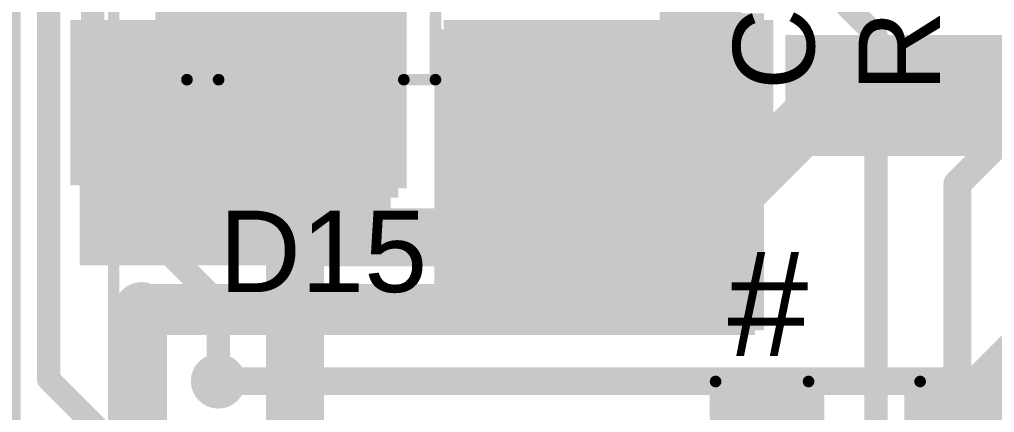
# Model space of a CAD drawing. Header units: millimetres. Extents: x -35.7 to 35.7, y -3.2 to 68.2.
# Drawn here: x -0.57 to 10.08, y 23.61 to 27.91 of the extents above; entities that cross this region are included whole.
import ezdxf

# ---------------------------------------------------------------- set-up
doc = ezdxf.new("R2010")
doc.units = ezdxf.units.MM
for name, color, linetype in [('BottomLayer', 5, 'Continuous'), ('BottomPaste', 16, 'Continuous'), ('BottomSolder', 6, 'Continuous'), ('TopLayer', 1, 'Continuous'), ('TopOverlay', 2, 'Continuous'), ('TopPaste', 8, 'Continuous'), ('TopSolder', 216, 'Continuous'), ('ViaHoleLayer', 16, 'Continuous')]:
    doc.layers.add(name, color=color, linetype=linetype)
doc.styles.add('Arial', font='', dxfattribs={"height": 0.2})
doc.styles.get('Arial').set_extended_font_data('Arial')

# ---------------------------------------------------------------- blocks, each defined once
blk = doc.blocks.new('SMA_16')
at = {"layer": 'TopLayer'}
for points in [[(-3.24999858, 0.84999957), (-0.7499985, 0.84999957), (-0.7499985, -0.84999957), (-3.24999858, -0.84999957)], [(0.75000104, 0.84999957), (3.25000112, 0.84999957), (3.25000112, -0.84999957), (0.75000104, -0.84999957)]]:
    blk.add_hatch(color=1, dxfattribs=at).paths.add_polyline_path(points)
at = {"layer": 'TopOverlay'}
for points in [[(-4.445012699999999, -1.4215491), (-3.27801478, -1.4215491), (-3.27801478, 1.4219809), (-4.445012699999999, 1.4219809)], [(-3.29995276, 0.92397072), (-2.59595112, 0.92397072), (-2.59595112, 1.42185644), (-3.29995276, 1.42185644)], [(-3.29995276, -1.42192248), (-2.59595112, -1.42192248), (-2.59595112, -0.9240367599999999), (-3.29995276, -0.9240367599999999)]]:
    blk.add_hatch(color=2, dxfattribs=at).paths.add_polyline_path(points)
at = {"layer": 'TopPaste'}
for points in [[(-3.24999858, 0.84999957), (-0.7499985, 0.84999957), (-0.7499985, -0.84999957), (-3.24999858, -0.84999957)], [(0.75000104, 0.84999957), (3.25000112, 0.84999957), (3.25000112, -0.84999957), (0.75000104, -0.84999957)]]:
    blk.add_hatch(color=8, dxfattribs=at).paths.add_polyline_path(points)
at = {"layer": 'TopSolder'}
for points in [[(-3.35159858, 0.95159957), (-0.6483985, 0.95159957), (-0.6483985, -0.95159957), (-3.35159858, -0.95159957)], [(0.64840104, 0.95159957), (3.35160112, 0.95159957), (3.35160112, -0.95159957), (0.64840104, -0.95159957)]]:
    blk.add_hatch(color=216, dxfattribs=at).paths.add_polyline_path(points)
at = {"layer": 'TopOverlay', "const_width": 0.127}
for points in [[(2.06121, 1.35770874), (-2.65811, 1.35770874)], [(2.06121, 1.01219), (2.06121, 1.35770874)], [(2.06121, -1.35770874), (2.06121, -1.01219)], [(2.06121, -1.35770874), (-2.65811, -1.35770874)]]:
    blk.add_lwpolyline(points, dxfattribs=at)
at = {"layer": 'TopOverlay', "const_width": 0.0635}
for points in [[(-2.68986, 1.35770874, 1), (-2.62636, 1.35770874, 1)], [(2.02946, 1.35770874, 1), (2.09296, 1.35770874, 1)], [(2.02946, 1.35770874, 1), (2.09296, 1.35770874, 1)], [(2.02946, 1.01219, 1), (2.09296, 1.01219, 1)], [(2.02946, -1.01219, 1), (2.09296, -1.01219, 1)], [(-2.68986, -1.35770874, 1), (-2.62636, -1.35770874, 1)], [(2.02946, -1.35770874, 1), (2.09296, -1.35770874, 1)], [(2.02946, -1.35770874, 1), (2.09296, -1.35770874, 1)]]:
    blk.add_lwpolyline(points, format="xyb", close=True, dxfattribs=at)
blk = doc.blocks.new('CAP0805_74')
at = {"layer": 'TopLayer'}
for points in [[(-1.524, 0.7619999999999999), (-0.508, 0.7619999999999999), (-0.508, -0.7619999999999999), (-1.524, -0.7619999999999999)], [(0.508, 0.7619999999999999), (1.524, 0.7619999999999999), (1.524, -0.7619999999999999), (0.508, -0.7619999999999999)]]:
    blk.add_hatch(color=1, dxfattribs=at).paths.add_polyline_path(points)
at = {"layer": 'TopPaste'}
for points in [[(-1.524, 0.7619999999999999), (-0.508, 0.7619999999999999), (-0.508, -0.7619999999999999), (-1.524, -0.7619999999999999)], [(0.508, 0.7619999999999999), (1.524, 0.7619999999999999), (1.524, -0.7619999999999999), (0.508, -0.7619999999999999)]]:
    blk.add_hatch(color=8, dxfattribs=at).paths.add_polyline_path(points)
at = {"layer": 'TopSolder'}
for points in [[(-1.59399986, 0.8319998599999999), (-0.4380001399999999, 0.8319998599999999), (-0.4380001399999999, -0.8319998599999999), (-1.59399986, -0.8319998599999999)], [(0.4380001399999999, 0.8319998599999999), (1.59399986, 0.8319998599999999), (1.59399986, -0.8319998599999999), (0.4380001399999999, -0.8319998599999999)]]:
    blk.add_hatch(color=216, dxfattribs=at).paths.add_polyline_path(points)
at = {"layer": 'TopOverlay', "const_width": 0.127}
for points in [[(-0.6096, 0.8636), (-1.6256, 0.8636)], [(-1.6256, 0.8636), (-1.6256, -0.8636)], [(1.6256, 0.8636), (0.6096, 0.8636)], [(1.6256, 0.8636), (1.6256, -0.8636)], [(-0.6096, -0.8636), (-1.6256, -0.8636)], [(1.6256, -0.8636), (0.6096, -0.8636)]]:
    blk.add_lwpolyline(points, dxfattribs=at)
at = {"layer": 'TopOverlay', "const_width": 0.0635}
for points in [[(-1.65735, 0.8636, 1), (-1.59385, 0.8636, 1)], [(-1.65735, 0.8636, 1), (-1.59385, 0.8636, 1)], [(-0.64135, 0.8636, 1), (-0.57785, 0.8636, 1)], [(0.57785, 0.8636, 1), (0.64135, 0.8636, 1)], [(1.59385, 0.8636, 1), (1.65735, 0.8636, 1)], [(1.59385, 0.8636, 1), (1.65735, 0.8636, 1)], [(-1.65735, -0.8636, 1), (-1.59385, -0.8636, 1)], [(-1.65735, -0.8636, 1), (-1.59385, -0.8636, 1)], [(-0.64135, -0.8636, 1), (-0.57785, -0.8636, 1)], [(0.57785, -0.8636, 1), (0.64135, -0.8636, 1)], [(1.59385, -0.8636, 1), (1.65735, -0.8636, 1)], [(1.59385, -0.8636, 1), (1.65735, -0.8636, 1)]]:
    blk.add_lwpolyline(points, format="xyb", close=True, dxfattribs=at)
blk = doc.blocks.new('PRT_10474_137')
at = {"layer": 'TopOverlay', "const_width": 0.127}
blk.add_lwpolyline([(-5.334, -4.064), (7.899399999999999, -4.064)], dxfattribs=at)
blk = doc.blocks.new('RES_2512_B_147')
at = {"layer": 'BottomLayer'}
for points in [[(-4.04999825, 1.70000041), (-2.44999891, 1.70000041), (-2.44999891, -1.70000041), (-4.04999825, -1.70000041)], [(2.45000145, 1.70000041), (4.050000789999999, 1.70000041), (4.050000789999999, -1.70000041), (2.45000145, -1.70000041)]]:
    blk.add_hatch(color=5, dxfattribs=at).paths.add_polyline_path(points)
at = {"layer": 'BottomPaste'}
for points in [[(-4.04999825, 1.70000041), (-2.44999891, 1.70000041), (-2.44999891, -1.70000041), (-4.04999825, -1.70000041)], [(2.45000145, 1.70000041), (4.050000789999999, 1.70000041), (4.050000789999999, -1.70000041), (2.45000145, -1.70000041)]]:
    blk.add_hatch(color=16, dxfattribs=at).paths.add_polyline_path(points)
at = {"layer": 'BottomSolder'}
for points in [[(-4.15159825, 1.80160041), (-2.34839891, 1.80160041), (-2.34839891, -1.80160041), (-4.15159825, -1.80160041)], [(2.34840145, 1.80160041), (4.15160079, 1.80160041), (4.15160079, -1.80160041), (2.34840145, -1.80160041)]]:
    blk.add_hatch(color=6, dxfattribs=at).paths.add_polyline_path(points)
blk = doc.blocks.new('RES_2512_B_148')
at = {"layer": 'BottomLayer'}
for points in [[(-4.04999825, 1.70000041), (-2.44999891, 1.70000041), (-2.44999891, -1.70000041), (-4.04999825, -1.70000041)], [(2.45000145, 1.70000041), (4.050000789999999, 1.70000041), (4.050000789999999, -1.70000041), (2.45000145, -1.70000041)]]:
    blk.add_hatch(color=5, dxfattribs=at).paths.add_polyline_path(points)
at = {"layer": 'BottomPaste'}
for points in [[(-4.04999825, 1.70000041), (-2.44999891, 1.70000041), (-2.44999891, -1.70000041), (-4.04999825, -1.70000041)], [(2.45000145, 1.70000041), (4.050000789999999, 1.70000041), (4.050000789999999, -1.70000041), (2.45000145, -1.70000041)]]:
    blk.add_hatch(color=16, dxfattribs=at).paths.add_polyline_path(points)
at = {"layer": 'BottomSolder'}
for points in [[(-4.15159825, 1.80160041), (-2.34839891, 1.80160041), (-2.34839891, -1.80160041), (-4.15159825, -1.80160041)], [(2.34840145, 1.80160041), (4.15160079, 1.80160041), (4.15160079, -1.80160041), (2.34840145, -1.80160041)]]:
    blk.add_hatch(color=6, dxfattribs=at).paths.add_polyline_path(points)

msp = doc.modelspace()

# ---------------------------------------------------------------- hatches: boundary and pattern name
at = {"layer": 'BottomLayer'}
for points in [[(6.4262, 26.2128), (7.315199999999999, 26.2128), (7.315199999999999, 31.242), (6.4262, 31.242)], [(7.563769479999999, 24.51100254), (7.563769479999999, 27.97680206), (6.4262, 27.97680206), (6.4262, 24.51100254)], [(3.48524322, 25.22220254), (3.48524322, 27.81299745999999), (0.08523986, 27.81299745999999), (0.08523986, 25.22220254)], [(7.467599999999999, 24.4602), (7.467599999999999, 27.79899952), (3.9624, 27.79899952), (3.9624, 24.4602)], [(7.7978, 26.416), (14.4272, 26.416), (14.4272, 27.7368), (7.7978, 27.7368)]]:
    msp.add_hatch(color=5, dxfattribs=at).paths.add_polyline_path(points)
h = msp.add_hatch(color=5, dxfattribs=at)
edge = h.paths.add_edge_path()
edge.add_arc((8.128, 26.8986), 0.2999994, 0, 360)
h = msp.add_hatch(color=5, dxfattribs=at)
edge = h.paths.add_edge_path()
edge.add_arc((2.4384, 25.527), 0.2999994, 0, 360)
h = msp.add_hatch(color=5, dxfattribs=at)
edge = h.paths.add_edge_path()
edge.add_arc((0.7619999999999999, 24.7396), 0.2999994, 0, 360)
h = msp.add_hatch(color=5, dxfattribs=at)
edge = h.paths.add_edge_path()
edge.add_arc((1.6002, 23.95699806), 0.2999994, 0, 360)
at = {"layer": 'BottomSolder'}
h = msp.add_hatch(color=6, dxfattribs=at)
edge = h.paths.add_edge_path()
edge.add_arc((8.128, 26.8986), 0.1499997, 0, 360)
h = msp.add_hatch(color=6, dxfattribs=at)
edge = h.paths.add_edge_path()
edge.add_arc((2.4384, 25.527), 0.1499997, 0, 360)
h = msp.add_hatch(color=6, dxfattribs=at)
edge = h.paths.add_edge_path()
edge.add_arc((0.7619999999999999, 24.7396), 0.1499997, 0, 360)
h = msp.add_hatch(color=6, dxfattribs=at)
edge = h.paths.add_edge_path()
edge.add_arc((1.6002, 23.95699806), 0.1499997, 0, 360)
at = {"layer": 'TopLayer'}
for points in [[(0.91440254, 29.48940254), (0.91440254, 26.06160142), (3.65760254, 26.06160142), (3.65760254, 29.48940254)], [(-8.0772, 23.241), (-0.5588, 23.241), (-0.5588, 28.956), (-8.0772, 28.956)]]:
    msp.add_hatch(color=1, dxfattribs=at).paths.add_polyline_path(points)
h = msp.add_hatch(color=1, dxfattribs=at)
edge = h.paths.add_edge_path()
edge.add_arc((8.128, 26.8986), 0.2999994, 0, 360)
h = msp.add_hatch(color=1, dxfattribs=at)
edge = h.paths.add_edge_path()
edge.add_arc((2.4384, 25.527), 0.2999994, 0, 360)
h = msp.add_hatch(color=1, dxfattribs=at)
edge = h.paths.add_edge_path()
edge.add_arc((0.7619999999999999, 24.7396), 0.2999994, 0, 360)
h = msp.add_hatch(color=1, dxfattribs=at)
edge = h.paths.add_edge_path()
edge.add_arc((1.6002, 23.95699806), 0.2999994, 0, 360)
at = {"layer": 'TopSolder'}
h = msp.add_hatch(color=216, dxfattribs=at)
edge = h.paths.add_edge_path()
edge.add_arc((8.128, 26.8986), 0.1499997, 0, 360)
h = msp.add_hatch(color=216, dxfattribs=at)
edge = h.paths.add_edge_path()
edge.add_arc((2.4384, 25.527), 0.1499997, 0, 360)
h = msp.add_hatch(color=216, dxfattribs=at)
edge = h.paths.add_edge_path()
edge.add_arc((0.7619999999999999, 24.7396), 0.1499997, 0, 360)
h = msp.add_hatch(color=216, dxfattribs=at)
edge = h.paths.add_edge_path()
edge.add_arc((1.6002, 23.95699806), 0.1499997, 0, 360)
at = {"layer": 'ViaHoleLayer'}
h = msp.add_hatch(color=16, dxfattribs=at)
edge = h.paths.add_edge_path()
edge.add_arc((8.128, 26.8986), 0.1499997, 0, 360)
h = msp.add_hatch(color=16, dxfattribs=at)
edge = h.paths.add_edge_path()
edge.add_arc((2.4384, 25.527), 0.1499997, 0, 360)
h = msp.add_hatch(color=16, dxfattribs=at)
edge = h.paths.add_edge_path()
edge.add_arc((0.7619999999999999, 24.7396), 0.1499997, 0, 360)
h = msp.add_hatch(color=16, dxfattribs=at)
edge = h.paths.add_edge_path()
edge.add_arc((1.6002, 23.95699806), 0.1499997, 0, 360)

# ---------------------------------------------------------------- linework, layer by layer
at = {"layer": 'BottomLayer'}
for points, const_width in [([(-0.254, 23.97760254), (-0.254, 29.40829272)], 0.254), ([(1.328039, 26.967561), (1.328039, 26.99899858)], 0.5588), ([(1.658239, 26.99899858), (1.68919906, 26.99899858)], 0.5588), ([(1.68919906, 26.99899858), (2.0638008, 26.62439684)], 0.5588), ([(5.25416272, 26.99900112), (5.94764368, 26.99900112)], 0.5588), ([(2.0638008, 26.62439684), (2.1146008, 26.62439684)], 0.5588), ([(5.257797459999999, 24.91739746), (5.2578, 24.9174)], 0.5588), ([(0.7874, 24.73959746), (5.257797459999999, 24.73959746)], 0.5588), ([(9.880597459999999, 23.95699806), (10.4345994, 24.511)], 0.3048), ([(-0.254, 23.97760254), (0.49840388, 23.22519866)], 0.254), ([(1.6002, 23.95699806), (9.880597459999999, 23.95699806)], 0.3048)]:
    msp.add_lwpolyline(points, dxfattribs=dict(at, const_width=const_width))
for points, const_width in [([(1.188339, 26.99899858, 1), (1.467739, 26.99899858, 1)], 0.2794), ([(1.188339, 26.967561, 1), (1.467739, 26.967561, 1)], 0.2794), ([(1.518539, 26.99899858, 1), (1.797939, 26.99899858, 1)], 0.2794), ([(1.54949906, 26.99899858, 1), (1.82889906, 26.99899858, 1)], 0.2794), ([(1.54949906, 26.99899858, 1), (1.82889906, 26.99899858, 1)], 0.2794), ([(5.11446272, 26.99900112, 1), (5.39386272, 26.99900112, 1)], 0.2794), ([(5.80794368, 26.99900112, 1), (6.087343679999999, 26.99900112, 1)], 0.2794), ([(1.9241008, 26.62439684, 1), (2.2035008, 26.62439684, 1)], 0.2794), ([(1.9241008, 26.62439684, 1), (2.2035008, 26.62439684, 1)], 0.2794), ([(1.9749008, 26.62439684, 1), (2.2543008, 26.62439684, 1)], 0.2794), ([(5.11809746, 24.91739746, 1), (5.397497459999999, 24.91739746, 1)], 0.2794), ([(5.1181, 24.9174, 1), (5.3975, 24.9174, 1)], 0.2794), ([(0.6476999999999999, 24.73959746, 1), (0.9270999999999999, 24.73959746, 1)], 0.2794), ([(5.11809746, 24.73959746, 1), (5.397497459999999, 24.73959746, 1)], 0.2794), ([(-0.3175, 23.97760254, 1), (-0.1905, 23.97760254, 1)], 0.127), ([(-0.3175, 23.97760254, 1), (-0.1905, 23.97760254, 1)], 0.127), ([(1.524, 23.95699806, 1), (1.6764, 23.95699806, 1)], 0.1524), ([(9.804397459999999, 23.95699806, 1), (9.956797459999999, 23.95699806, 1)], 0.1524), ([(9.804397459999999, 23.95699806, 1), (9.956797459999999, 23.95699806, 1)], 0.1524)]:
    msp.add_lwpolyline(points, format="xyb", close=True, dxfattribs=dict(at, const_width=const_width))
at = {"layer": 'TopLayer'}
for points, const_width in [([(0.2286, 26.18740254), (0.2286, 29.05813086)], 0.254), ([(8.1732374, 28.3519626), (8.7884, 27.73679238)], 0.254), ([(9.6774, 26.1112), (11.8364, 28.2702)], 0.3048), ([(8.7884, 21.8694), (8.7884, 27.73679238)], 0.254), ([(6.7564, 25.527), (8.128, 26.8986)], 0.635), ([(0.2286, 26.18740254), (1.6002, 24.81580254)], 0.254), ([(9.6774, 23.08944836), (9.6774, 26.1112)], 0.3048), ([(2.4384, 25.527), (6.7564, 25.527)], 0.635), ([(2.4384, 20.35223514), (2.4384, 25.527)], 0.635), ([(0.7619999999999999, 17.2466), (0.7619999999999999, 24.7396)], 0.5588), ([(1.6002, 23.95699806), (1.6002, 24.81580254)], 0.254)]:
    msp.add_lwpolyline(points, dxfattribs=dict(at, const_width=const_width))
for points, const_width in [([(8.7249, 27.73679238, 1), (8.851899999999999, 27.73679238, 1)], 0.127), ([(8.7249, 27.73679238, 1), (8.851899999999999, 27.73679238, 1)], 0.127), ([(7.969249999999999, 26.8986, 1), (8.28675, 26.8986, 1)], 0.3175), ([(0.1651, 26.18740254, 1), (0.2921, 26.18740254, 1)], 0.127), ([(0.1651, 26.18740254, 1), (0.2921, 26.18740254, 1)], 0.127), ([(9.6012, 26.1112, 1), (9.7536, 26.1112, 1)], 0.1524), ([(9.6012, 26.1112, 1), (9.7536, 26.1112, 1)], 0.1524), ([(2.27965, 25.527, 1), (2.59715, 25.527, 1)], 0.3175), ([(2.27965, 25.527, 1), (2.59715, 25.527, 1)], 0.3175), ([(6.597649999999999, 25.527, 1), (6.91515, 25.527, 1)], 0.3175), ([(6.597649999999999, 25.527, 1), (6.91515, 25.527, 1)], 0.3175), ([(0.6223, 24.7396, 1), (0.9016999999999998, 24.7396, 1)], 0.2794), ([(1.5367, 24.81580254, 1), (1.6637, 24.81580254, 1)], 0.127), ([(1.5367, 24.81580254, 1), (1.6637, 24.81580254, 1)], 0.127), ([(1.5367, 23.95699806, 1), (1.6637, 23.95699806, 1)], 0.127)]:
    msp.add_lwpolyline(points, format="xyb", close=True, dxfattribs=dict(at, const_width=const_width))

# ---------------------------------------------------------------- block references
for name, p, rotation in [('SMA_16', (2.6162, 29.31159999999999), 270), ('PRT_10474_137', (-3.606799999999999, 23.1043988), 90), ('RES_2512_B_147', (1.785239, 23.749), 270), ('RES_2512_B_148', (5.8637678, 23.749), 270), ('CAP0805_74', (8.6614, 23.08944836), 180)]:
    msp.add_blockref(name, p, dxfattribs=dict(rotation=rotation))

# ---------------------------------------------------------------- texts
at = {"layer": 'TopOverlay', "style": 'Arial'}
for s, height, rotation, p in [('C62', 0.889, 90, (8.11515522, 27.13604936)), ('R24', 0.889, 90, (9.486752679999999, 27.1106519)), ('#', 1.143, 360, (7.162799999999999, 24.2316))]:
    msp.add_text(s, height=height, rotation=rotation, dxfattribs=at).set_placement(p)
msp.add_text('D15', height=0.889, dxfattribs=at).set_placement((1.60691068, 24.93024478))

doc.saveas('drawing.dxf')
